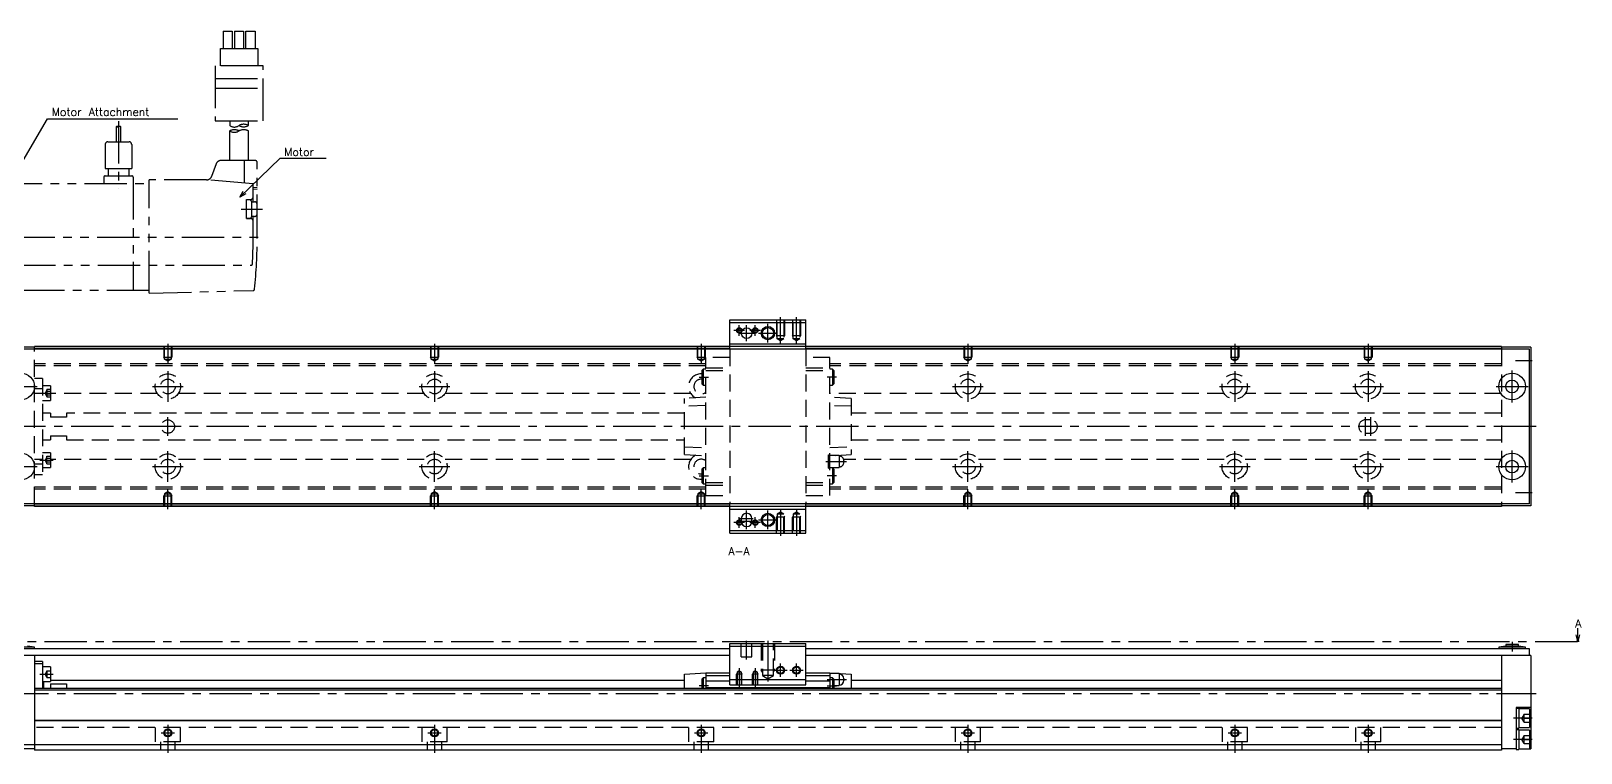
# Model space of a CAD drawing. Extents: x -2 to 875, y -8 to 279.
# Drawn here: x 293 to 875, y 9 to 279 of the extents above; entities that cross this region are included whole.
import ezdxf

# ---------------------------------------------------------------- set-up
doc = ezdxf.new("R2010")
doc.units = 0
doc.header["$LTSCALE"] = 0.5
for name, pattern in [('CENTER', [50.8, 31.75, -6.35, 6.35, -6.35]), ('DASHED', [19.05, 12.7, -6.35]), ('PHANTOM', [63.5, 31.75, -6.35, 6.35, -6.35, 6.35, -6.35])]:
    doc.linetypes.add(name, pattern=pattern)
for name, color, linetype in [('MSM_CENTER', 1, 'CENTER'), ('MSM_CONTINUOUS', 7, 'CONTINUOUS'), ('MSM_DASHED', 4, 'DASHED'), ('MSM_IMAGINARY', 6, 'PHANTOM'), ('MSM_NARROW', 5, 'CONTINUOUS'), ('MSM_PART_NUMBER', 7, 'CONTINUOUS')]:
    doc.layers.add(name, color=color, linetype=linetype)
doc.styles.get("Standard").update_dxf_attribs({"font": 'txt.shx', "height": 3, "bigfont": 'bigfont.shx'})

msp = doc.modelspace()

# ---------------------------------------------------------------- linework, layer by layer
at = {"layer": 'MSM_CENTER'}
for p, q in [((559.01, 165.3), (559.01, 169.3)), ((561.76, 163.3), (561.76, 169.3)), ((565.01, 165.3), (565.01, 169.3)), ((569.76, 162.8), (569.76, 169.8)), ((574.51, 162.39), (574.51, 172.3)), ((580.51, 162.39), (580.51, 172.3)), ((561.01, 167.3), (557.01, 167.3)), ((558.76, 166.3), (564.76, 166.3)), ((567.01, 167.3), (563.01, 167.3)), ((566.26, 166.3), (573.26, 166.3)), ((344.76, 162.3), (344.76, 154.79)), ((444.76, 162.3), (444.76, 154.79)), ((544.76, 162.3), (544.76, 154.79)), ((644.76, 162.3), (644.76, 154.79)), ((744.76, 162.3), (744.76, 154.79)), ((794.76, 162.3), (794.76, 154.79)), ((344.76, 152.05), (344.76, 140.55)), ((444.76, 152.05), (444.76, 140.55)), ((644.76, 152.05), (644.76, 140.55)), ((744.76, 152.05), (744.76, 140.55)), ((794.76, 152.05), (794.76, 140.55)), ((848.76, 140.3), (848.76, 152.3)), ((850.01, 156), (856.26, 156)), ((283.76, 146.3), (295.76, 146.3)), ((339.01, 146.3), (350.51, 146.3)), ((439.01, 146.3), (450.51, 146.3)), ((544.01, 149.8), (547.51, 149.8)), ((595.51, 149.8), (592.01, 149.8)), ((639.01, 146.3), (650.51, 146.3)), ((739.01, 146.3), (750.51, 146.3)), ((789.01, 146.3), (800.51, 146.3)), ((842.76, 146.3), (854.76, 146.3)), ((296.76, 143.85), (301.76, 143.85)), ((344.76, 127.8), (344.76, 134.8)), ((793.76, 127.8), (793.76, 134.8)), ((795.76, 127.8), (795.76, 134.8)), ((857.76, 131.3), (256.26, 131.3)), ((344.76, 110.55), (344.76, 122.05)), ((444.76, 110.55), (444.76, 122.05)), ((644.76, 110.55), (644.76, 122.05)), ((744.76, 110.55), (744.76, 122.05)), ((794.76, 110.55), (794.76, 122.05)), ((848.76, 110.3), (848.76, 122.3)), ((283.76, 116.3), (295.76, 116.3)), ((296.76, 118.74), (301.76, 118.74)), ((339.01, 116.3), (350.51, 116.3)), ((439.01, 116.3), (450.51, 116.3)), ((591.51, 118.2), (599.21, 118.2)), ((639.01, 116.3), (650.51, 116.3)), ((739.01, 116.3), (750.51, 116.3)), ((789.01, 116.3), (800.51, 116.3)), ((842.76, 116.3), (854.76, 116.3)), ((544.01, 112.8), (547.51, 112.8)), ((595.51, 112.8), (592.01, 112.8)), ((344.76, 100.3), (344.76, 107.81)), ((444.76, 100.3), (444.76, 107.81)), ((544.76, 100.3), (544.76, 107.81)), ((644.76, 100.3), (644.76, 107.81)), ((744.76, 100.3), (744.76, 107.81)), ((794.76, 100.3), (794.76, 107.81)), ((850.01, 106.6), (856.26, 106.6)), ((561.76, 92.8), (561.76, 99.8)), ((569.76, 92.8), (569.76, 99.8)), ((574.51, 100.21), (574.51, 90.3)), ((580.51, 100.21), (580.51, 90.3)), ((561.01, 95.3), (557.01, 95.3)), ((559.01, 93.3), (559.01, 97.3)), ((559.26, 96.8), (564.26, 96.8)), ((559.26, 95.8), (564.26, 95.8)), ((567.01, 95.3), (563.01, 95.3)), ((565.01, 93.3), (565.01, 97.3)), ((566.26, 96.3), (573.26, 96.3)), ((247.76, 50.8), (873.42, 50.8)), ((561.76, 44), (561.76, 51)), ((569.76, 51), (569.76, 35.81)), ((848.76, 50.6), (848.76, 47)), ((559.01, 40.76), (559.01, 33.5)), ((565.01, 40.76), (565.01, 33.5)), ((574.51, 37.5), (574.51, 42.5)), ((580.51, 37.5), (580.51, 42.5)), ((296.76, 38.55), (301.76, 38.55)), ((572.01, 40), (577.01, 40)), ((578.01, 40), (583.01, 40)), ((592.01, 36.5), (599.21, 36.5)), ((258.76, 31.3), (857.76, 31.3)), ((547.51, 34.1), (544.01, 34.1)), ((592.01, 34.1), (595.51, 34.1)), ((344.76, 19.5), (344.76, 9)), ((444.76, 19.5), (444.76, 9)), ((544.76, 19.5), (544.76, 9)), ((644.76, 19.5), (644.76, 9)), ((744.76, 19.5), (744.76, 9)), ((794.76, 19.5), (794.76, 9)), ((856.26, 22), (849.26, 22)), ((342.26, 16.5), (347.26, 16.5)), ((442.26, 16.5), (447.26, 16.5)), ((542.26, 16.5), (547.26, 16.5)), ((642.26, 16.5), (647.26, 16.5)), ((742.26, 16.5), (747.26, 16.5)), ((792.26, 16.5), (797.26, 16.5)), ((856.26, 14), (849.26, 14))]:
    msp.add_line(p, q, dxfattribs=at)
at = {"layer": 'MSM_CONTINUOUS'}
for p, q in [((555.51, 160.3), (555.51, 171.3)), ((555.51, 171.3), (584.01, 171.3)), ((555.51, 170.3), (584.01, 170.3)), ((584.01, 160.3), (584.01, 171.3)), ((294.76, 161), (279.76, 161)), ((855.26, 160.3), (283.26, 160.3)), ((294.76, 160.3), (294.76, 161.3)), ((844.76, 161.3), (294.76, 161.3)), ((555.51, 161.1), (294.76, 161.1)), ((555.51, 160.4), (294.76, 160.4)), ((555.51, 162.3), (584.01, 162.3)), ((844.76, 161.1), (584.01, 161.1)), ((844.76, 160.4), (584.01, 160.4)), ((844.76, 161.3), (844.76, 160.3)), ((855.76, 161), (844.76, 161)), ((855.26, 102.3), (855.26, 160.3)), ((855.76, 161), (855.76, 101.6)), ((294.76, 101.6), (279.76, 101.6)), ((855.26, 102.3), (283.26, 102.3)), ((294.76, 101.3), (294.76, 102.3)), ((555.51, 102.2), (294.76, 102.2)), ((555.51, 101.5), (294.76, 101.5)), ((844.76, 101.3), (294.76, 101.3)), ((555.51, 91.3), (555.51, 102.3)), ((555.51, 100.3), (584.01, 100.3)), ((584.01, 91.3), (584.01, 102.3)), ((844.76, 102.2), (584.01, 102.2)), ((844.76, 101.5), (584.01, 101.5)), ((844.76, 102.3), (844.76, 101.3)), ((855.76, 101.6), (844.76, 101.6)), ((559.76, 96.8), (559.76, 95.8)), ((563.76, 95.8), (563.76, 96.8)), ((555.51, 92.3), (584.01, 92.3)), ((555.51, 91.3), (584.01, 91.3)), ((873.42, 50.8), (872.75, 53.3)), ((873.42, 50.8), (873.42, 55.8)), ((874.09, 53.3), (873.42, 50.8)), ((555.51, 48), (283.26, 48)), ((294.76, 48.6), (284.76, 48.6)), ((294.76, 48.6), (292.16, 49)), ((294.76, 48), (294.76, 48.6)), ((555.51, 50), (584.01, 50)), ((555.51, 34.5), (555.51, 50)), ((555.51, 49), (584.01, 49)), ((584.01, 34.5), (584.01, 50)), ((855.26, 48), (584.01, 48)), ((846.36, 49), (843.76, 48.6)), ((843.76, 48.6), (843.76, 48)), ((853.76, 48.6), (843.76, 48.6)), ((846.36, 49.6), (846.36, 49)), ((851.16, 49.6), (846.36, 49.6)), ((851.16, 49), (846.36, 49)), ((851.16, 49), (851.16, 49.6)), ((853.76, 48.6), (851.16, 49)), ((853.76, 48), (853.76, 48.6)), ((855.26, 45.5), (855.26, 48)), ((873.92, 50.8), (872.92, 50.8)), ((555.51, 45.5), (282.76, 45.5)), ((294.76, 45.5), (294.76, 10)), ((297.76, 43.3), (294.76, 43.3)), ((297.76, 42.45), (294.76, 42.45)), ((297.76, 43.3), (297.76, 33.2)), ((300.76, 41.3), (297.76, 41.3)), ((300.76, 41.3), (300.76, 35.8)), ((855.76, 45.5), (584.01, 45.5)), ((844.76, 45.5), (844.76, 10)), ((855.76, 45.5), (855.76, 10.5)), ((297.76, 35.8), (300.76, 35.8)), ((298.26, 33.2), (298.26, 35.8)), ((300.76, 36.3), (538.51, 36.3)), ((300.76, 34.87), (306.76, 34.87)), ((300.76, 34.87), (300.76, 33.2)), ((306.76, 34.87), (306.76, 33.2)), ((538.51, 38.5), (546.51, 39)), ((538.51, 33.2), (538.51, 38.5)), ((545.51, 37.1), (545.01, 36.6)), ((545.01, 36.6), (545.01, 33.2)), ((546.51, 37.1), (545.51, 37.1)), ((545.51, 37.1), (545.51, 33.2)), ((546.51, 39), (555.51, 39)), ((546.51, 39), (546.51, 33.2)), ((546.51, 38), (555.51, 38)), ((546.51, 36), (555.51, 36)), ((555.51, 36.5), (584.01, 36.5)), ((584.01, 39), (593.01, 39)), ((584.01, 38), (593.01, 38)), ((584.01, 36), (593.01, 36)), ((593.01, 39), (601.01, 38.5)), ((593.01, 39), (593.01, 33.2)), ((596.46, 38.75), (593.01, 38.75)), ((594.01, 37.1), (593.01, 37.1)), ((594.51, 36.6), (594.01, 37.1)), ((594.01, 37.1), (594.01, 33.2)), ((594.51, 36.6), (594.51, 33.2)), ((596.46, 38.75), (596.46, 34.25)), ((598.21, 36.8), (598.21, 36.2)), ((601.01, 38.5), (601.01, 33.2)), ((601.01, 36.3), (844.76, 36.3)), ((844.76, 33.2), (294.76, 33.2)), ((844.76, 32.5), (294.76, 32.5)), ((546.51, 33.5), (593.01, 33.5)), ((555.51, 34.5), (584.01, 34.5)), ((594.51, 34.25), (596.46, 34.25)), ((855.76, 26), (850.26, 26)), ((850.26, 26), (850.26, 10.35)), ((851.26, 25.65), (850.26, 25.65)), ((851.26, 25.65), (851.26, 18.35)), ((855.26, 25.5), (851.26, 25.5)), ((855.26, 25.5), (855.26, 18.5)), ((844.76, 21.2), (294.76, 21.2)), ((844.76, 21), (294.76, 21)), ((850.26, 18.35), (851.26, 18.35)), ((851.26, 17.65), (850.26, 17.65)), ((851.26, 18.5), (855.26, 18.5)), ((851.26, 17.65), (851.26, 10.35)), ((855.26, 17.5), (851.26, 17.5)), ((855.26, 17.5), (855.26, 10.5)), ((844.76, 12), (285.26, 12)), ((294.76, 10.5), (285.26, 10.5)), ((844.76, 10), (294.76, 10)), ((850.26, 10.5), (844.76, 10.5)), ((850.26, 10.35), (851.26, 10.35)), ((851.26, 10.5), (855.76, 10.5))]:
    msp.add_line(p, q, dxfattribs=at)
for centre, radius in [((561.76, 166.3), 2), ((569.76, 166.3), 2.07), ((289.76, 146.3), 5), ((848.76, 146.3), 5), ((848.76, 146.3), 2.4), ((289.76, 116.3), 5), ((848.76, 116.3), 5), ((848.76, 116.3), 2.4), ((569.76, 96.3), 2.07), ((574.51, 40), 1.23), ((580.51, 40), 1.23), ((344.76, 16.5), 1.23), ((444.76, 16.5), 1.23), ((544.76, 16.5), 1.23), ((644.76, 16.5), 1.23), ((744.76, 16.5), 1.23), ((794.76, 16.5), 1.23)]:
    msp.add_circle(centre, radius, dxfattribs=at)
for centre, radius, start, end in [((561.76, 96.8), 2, 0, 180), ((561.76, 95.8), 2, 180, 0), ((596.46, 36.8), 1.75, 0, 90), ((596.46, 36.2), 1.75, 270, 0)]:
    msp.add_arc(centre, radius, start, end, dxfattribs=at)
at = {"layer": 'MSM_DASHED'}
for p, q in [((573.01, 171.3), (573.01, 165.3)), ((573.28, 164.1), (573.28, 171.3)), ((575.74, 171.3), (575.74, 164.1)), ((576.01, 171.3), (576.01, 165.3)), ((579.01, 171.3), (579.01, 165.3)), ((579.28, 164.1), (579.28, 171.3)), ((581.74, 171.3), (581.74, 164.1)), ((582.01, 171.3), (582.01, 165.3)), ((576.01, 165.3), (573.01, 165.3)), ((573.28, 164.83), (573.01, 165.3)), ((575.74, 164.1), (573.28, 164.1)), ((574.51, 163.39), (573.28, 164.1)), ((575.74, 164.1), (574.51, 163.39)), ((575.74, 164.83), (576.01, 165.3)), ((582.01, 165.3), (579.01, 165.3)), ((579.28, 164.83), (579.01, 165.3)), ((581.74, 164.1), (579.28, 164.1)), ((580.51, 163.39), (579.28, 164.1)), ((581.74, 164.1), (580.51, 163.39)), ((581.74, 164.83), (582.01, 165.3)), ((294.76, 102.3), (294.76, 160.3)), ((343.26, 161.3), (343.26, 157.3)), ((343.53, 156.83), (343.26, 157.3)), ((343.26, 157.3), (346.26, 157.3)), ((343.53, 156.5), (343.53, 161.3)), ((345.99, 161.3), (345.99, 156.5)), ((345.99, 156.83), (346.26, 157.3)), ((346.26, 161.3), (346.26, 157.3)), ((443.26, 161.3), (443.26, 157.3)), ((443.53, 156.83), (443.26, 157.3)), ((443.26, 157.3), (446.26, 157.3)), ((443.53, 156.5), (443.53, 161.3)), ((445.99, 161.3), (445.99, 156.5)), ((445.99, 156.83), (446.26, 157.3)), ((446.26, 161.3), (446.26, 157.3)), ((543.26, 161.3), (543.26, 157.3)), ((543.53, 156.83), (543.26, 157.3)), ((543.26, 157.3), (546.26, 157.3)), ((543.53, 156.5), (543.53, 161.3)), ((545.99, 161.3), (545.99, 156.5)), ((546.2, 157.2), (546.26, 157.3)), ((546.26, 161.3), (546.26, 157.3)), ((555.51, 157.2), (546.51, 157.2)), ((546.51, 105.4), (546.51, 157.2)), ((555.51, 160.3), (555.51, 102.3)), ((584.01, 160.3), (584.01, 102.3)), ((593.01, 157.2), (584.01, 157.2)), ((593.01, 105.4), (593.01, 157.2)), ((643.26, 161.3), (643.26, 157.3)), ((643.53, 156.83), (643.26, 157.3)), ((643.26, 157.3), (646.26, 157.3)), ((643.53, 156.5), (643.53, 161.3)), ((645.99, 161.3), (645.99, 156.5)), ((645.99, 156.83), (646.26, 157.3)), ((646.26, 161.3), (646.26, 157.3)), ((743.26, 161.3), (743.26, 157.3)), ((743.53, 156.83), (743.26, 157.3)), ((743.26, 157.3), (746.26, 157.3)), ((743.53, 156.5), (743.53, 161.3)), ((745.99, 161.3), (745.99, 156.5)), ((745.99, 156.83), (746.26, 157.3)), ((746.26, 161.3), (746.26, 157.3)), ((793.26, 161.3), (793.26, 157.3)), ((793.53, 156.83), (793.26, 157.3)), ((793.26, 157.3), (796.26, 157.3)), ((793.53, 156.5), (793.53, 161.3)), ((795.99, 161.3), (795.99, 156.5)), ((795.99, 156.83), (796.26, 157.3)), ((796.26, 161.3), (796.26, 157.3)), ((844.76, 160.3), (844.76, 102.3)), ((546.51, 154.75), (294.76, 154.75)), ((546.51, 154.05), (294.76, 154.05)), ((343.53, 156.5), (345.99, 156.5)), ((344.76, 155.79), (343.53, 156.5)), ((345.99, 156.5), (344.76, 155.79)), ((443.53, 156.5), (445.99, 156.5)), ((444.76, 155.79), (443.53, 156.5)), ((445.99, 156.5), (444.76, 155.79)), ((543.53, 156.5), (545.99, 156.5)), ((544.76, 155.79), (543.53, 156.5)), ((545.99, 156.5), (544.76, 155.79)), ((545.51, 152.8), (545.01, 152.3)), ((545.01, 152.3), (545.01, 147.3)), ((545.51, 152.8), (545.51, 146.8)), ((546.51, 152.8), (545.51, 152.8)), ((545.99, 156.83), (546.01, 156.87)), ((546.51, 153.25), (555.51, 153.25)), ((546.51, 152.25), (555.51, 152.25)), ((584.01, 153.25), (593.01, 153.25)), ((584.01, 152.25), (593.01, 152.25)), ((844.76, 154.75), (593.01, 154.75)), ((844.76, 154.05), (593.01, 154.05)), ((594.01, 152.8), (593.01, 152.8)), ((594.01, 152.8), (594.01, 146.8)), ((594.51, 152.3), (594.01, 152.8)), ((594.51, 152.3), (594.51, 147.3)), ((643.53, 156.5), (645.99, 156.5)), ((644.76, 155.79), (643.53, 156.5)), ((645.99, 156.5), (644.76, 155.79)), ((743.53, 156.5), (745.99, 156.5)), ((744.76, 155.79), (743.53, 156.5)), ((745.99, 156.5), (744.76, 155.79)), ((793.53, 156.5), (795.99, 156.5)), ((794.76, 155.79), (793.53, 156.5)), ((795.99, 156.5), (794.76, 155.79)), ((297.76, 149.3), (294.76, 149.3)), ((297.76, 145.43), (294.76, 145.43)), ((297.76, 149.3), (297.76, 113.3)), ((300.76, 146.6), (297.76, 146.6)), ((299.46, 145.3), (300.76, 145.3)), ((299.46, 145.3), (299.46, 142.41)), ((300.76, 146.6), (300.76, 141.1)), ((545.01, 147.3), (545.51, 146.8)), ((545.51, 146.8), (546.51, 146.8)), ((593.01, 146.8), (594.01, 146.8)), ((594.01, 146.8), (594.51, 147.3)), ((297.76, 143.68), (294.76, 143.68)), ((297.76, 141.1), (300.76, 141.1)), ((299.46, 145.1), (298.74, 143.85)), ((299.46, 142.6), (298.74, 143.85)), ((299.46, 144.58), (300.76, 144.58)), ((299.46, 143.13), (300.76, 143.13)), ((299.46, 142.41), (300.76, 142.41)), ((340.81, 143.66), (300.76, 143.66)), ((440.81, 143.66), (348.71, 143.66)), ((540.81, 143.66), (448.71, 143.66)), ((546.51, 142.3), (538.51, 141.77)), ((538.51, 120.83), (538.51, 141.77)), ((640.81, 143.66), (593.01, 143.66)), ((601.01, 141.77), (593.01, 142.3)), ((601.01, 141.77), (601.01, 120.83)), ((740.81, 143.66), (648.71, 143.66)), ((790.81, 143.66), (748.71, 143.66)), ((844.76, 143.66), (798.71, 143.66)), ((300.76, 136.3), (297.76, 136.3)), ((300.76, 136.3), (300.76, 134.8)), ((306.76, 134.8), (300.76, 134.8)), ((306.76, 136.3), (306.76, 134.8)), ((538.51, 136.3), (306.76, 136.3)), ((546.51, 139.16), (538.51, 138.9)), ((601.01, 138.9), (593.01, 139.16)), ((844.76, 136.3), (601.01, 136.3)), ((795.76, 133.8), (793.76, 133.8)), ((793.76, 128.8), (795.76, 128.8)), ((297.76, 126.3), (300.76, 126.3)), ((300.76, 127.8), (306.76, 127.8)), ((300.76, 127.8), (300.76, 126.3)), ((306.76, 127.8), (306.76, 126.3)), ((306.76, 126.3), (538.51, 126.3)), ((538.51, 123.7), (546.51, 123.44)), ((593.01, 123.44), (601.01, 123.7)), ((601.01, 126.3), (844.76, 126.3)), ((297.76, 118.92), (294.76, 118.92)), ((297.76, 117.17), (294.76, 117.17)), ((300.76, 121.49), (297.76, 121.49)), ((299.46, 119.99), (298.74, 118.74)), ((299.46, 117.49), (298.74, 118.74)), ((299.46, 120.19), (300.76, 120.19)), ((299.46, 117.3), (299.46, 120.19)), ((299.46, 119.47), (300.76, 119.47)), ((299.46, 118.02), (300.76, 118.02)), ((299.46, 117.3), (300.76, 117.3)), ((300.76, 121.49), (300.76, 115.99)), ((340.81, 118.94), (300.76, 118.94)), ((440.81, 118.94), (348.71, 118.94)), ((540.81, 118.94), (448.71, 118.94)), ((538.51, 120.83), (546.51, 120.3)), ((592.51, 120.7), (593.01, 120.7)), ((592.51, 115.7), (592.51, 120.7)), ((593.01, 119.7), (592.51, 119.7)), ((592.51, 116.7), (593.01, 116.7)), ((596.46, 120.45), (593.01, 120.45)), ((595.27, 120.45), (601.01, 120.83)), ((596.46, 120.45), (596.46, 115.95)), ((640.81, 118.94), (598.15, 118.94)), ((598.21, 118.5), (598.21, 117.9)), ((740.81, 118.94), (648.71, 118.94)), ((790.81, 118.94), (748.71, 118.94)), ((844.76, 118.94), (798.71, 118.94)), ((294.76, 113.3), (297.76, 113.3)), ((297.76, 115.99), (300.76, 115.99)), ((545.51, 115.8), (545.01, 115.3)), ((545.01, 115.3), (545.01, 110.3)), ((545.51, 115.8), (545.51, 109.8)), ((546.51, 115.8), (545.51, 115.8)), ((592.51, 115.7), (593.01, 115.7)), ((593.01, 115.95), (596.46, 115.95)), ((594.01, 115.8), (593.01, 115.8)), ((594.51, 115.3), (594.01, 115.8)), ((594.01, 115.8), (594.01, 109.8)), ((594.51, 115.3), (594.51, 110.3)), ((546.51, 108.55), (294.76, 108.55)), ((546.51, 107.85), (294.76, 107.85)), ((343.53, 105.77), (343.26, 105.3)), ((343.26, 101.3), (343.26, 105.3)), ((343.26, 105.3), (346.26, 105.3)), ((344.76, 106.81), (343.53, 106.1)), ((343.53, 106.1), (343.53, 101.3)), ((343.53, 106.1), (345.99, 106.1)), ((345.99, 106.1), (344.76, 106.81)), ((345.99, 101.3), (345.99, 106.1)), ((345.99, 105.77), (346.26, 105.3)), ((346.26, 101.3), (346.26, 105.3)), ((443.53, 105.77), (443.26, 105.3)), ((443.26, 101.3), (443.26, 105.3)), ((443.26, 105.3), (446.26, 105.3)), ((444.76, 106.81), (443.53, 106.1)), ((443.53, 106.1), (443.53, 101.3)), ((443.53, 106.1), (445.99, 106.1)), ((445.99, 106.1), (444.76, 106.81)), ((445.99, 101.3), (445.99, 106.1)), ((445.99, 105.77), (446.26, 105.3)), ((446.26, 101.3), (446.26, 105.3)), ((543.53, 105.77), (543.26, 105.3)), ((543.26, 101.3), (543.26, 105.3)), ((543.26, 105.3), (546.26, 105.3)), ((544.76, 106.81), (543.53, 106.1)), ((543.53, 106.1), (543.53, 101.3)), ((543.53, 106.1), (545.99, 106.1)), ((545.99, 106.1), (544.76, 106.81)), ((545.01, 110.3), (545.51, 109.8)), ((545.51, 109.8), (546.51, 109.8)), ((545.99, 101.3), (545.99, 106.1)), ((545.99, 105.77), (546.01, 105.73)), ((546.2, 105.4), (546.26, 105.3)), ((546.26, 101.3), (546.26, 105.3)), ((546.51, 110.35), (555.51, 110.35)), ((546.51, 109.35), (555.51, 109.35)), ((546.51, 105.4), (555.51, 105.4)), ((584.01, 110.35), (593.01, 110.35)), ((584.01, 109.35), (593.01, 109.35)), ((584.01, 105.4), (593.01, 105.4)), ((593.01, 109.8), (594.01, 109.8)), ((844.76, 108.55), (593.01, 108.55)), ((844.76, 107.85), (593.01, 107.85)), ((594.01, 109.8), (594.51, 110.3)), ((643.53, 105.77), (643.26, 105.3)), ((643.26, 101.3), (643.26, 105.3)), ((643.26, 105.3), (646.26, 105.3)), ((644.76, 106.81), (643.53, 106.1)), ((643.53, 106.1), (643.53, 101.3)), ((643.53, 106.1), (645.99, 106.1)), ((645.99, 106.1), (644.76, 106.81)), ((645.99, 101.3), (645.99, 106.1)), ((645.99, 105.77), (646.26, 105.3)), ((646.26, 101.3), (646.26, 105.3)), ((743.53, 105.77), (743.26, 105.3)), ((743.26, 101.3), (743.26, 105.3)), ((743.26, 105.3), (746.26, 105.3)), ((744.76, 106.81), (743.53, 106.1)), ((743.53, 106.1), (743.53, 101.3)), ((743.53, 106.1), (745.99, 106.1)), ((745.99, 106.1), (744.76, 106.81)), ((745.99, 101.3), (745.99, 106.1)), ((745.99, 105.77), (746.26, 105.3)), ((746.26, 101.3), (746.26, 105.3)), ((793.53, 105.77), (793.26, 105.3)), ((793.26, 101.3), (793.26, 105.3)), ((793.26, 105.3), (796.26, 105.3)), ((794.76, 106.81), (793.53, 106.1)), ((793.53, 106.1), (793.53, 101.3)), ((793.53, 106.1), (795.99, 106.1)), ((795.99, 106.1), (794.76, 106.81)), ((795.99, 101.3), (795.99, 106.1)), ((795.99, 105.77), (796.26, 105.3)), ((796.26, 101.3), (796.26, 105.3)), ((574.51, 99.21), (573.28, 98.5)), ((575.74, 98.5), (574.51, 99.21)), ((580.51, 99.21), (579.28, 98.5)), ((581.74, 98.5), (580.51, 99.21)), ((573.28, 97.77), (573.01, 97.3)), ((576.01, 97.3), (573.01, 97.3)), ((573.01, 91.3), (573.01, 97.3)), ((573.28, 98.5), (573.28, 91.3)), ((575.74, 98.5), (573.28, 98.5)), ((575.74, 91.3), (575.74, 98.5)), ((575.74, 97.77), (576.01, 97.3)), ((576.01, 91.3), (576.01, 97.3)), ((579.28, 97.77), (579.01, 97.3)), ((582.01, 97.3), (579.01, 97.3)), ((579.01, 91.3), (579.01, 97.3)), ((579.28, 98.5), (579.28, 91.3)), ((581.74, 98.5), (579.28, 98.5)), ((581.74, 91.3), (581.74, 98.5)), ((581.74, 97.77), (582.01, 97.3)), ((582.01, 91.3), (582.01, 97.3)), ((559.76, 45), (559.76, 50)), ((563.76, 45), (563.76, 50)), ((567.26, 50), (567.26, 40)), ((567.69, 50), (567.69, 38)), ((571.83, 38), (571.83, 50)), ((572.26, 50), (572.26, 40)), ((559.76, 45), (563.76, 45)), ((299.46, 39.8), (298.74, 38.55)), ((299.46, 37.3), (298.74, 38.55)), ((299.46, 39.8), (300.76, 39.8)), ((299.46, 39.8), (299.46, 37.3)), ((299.46, 38.55), (300.76, 38.55)), ((299.46, 37.3), (300.76, 37.3)), ((558.23, 38.87), (558.01, 38.5)), ((560.01, 38.5), (558.01, 38.5)), ((558.01, 34.5), (558.01, 38.5)), ((559.01, 39.76), (558.23, 39.31)), ((559.79, 39.31), (558.23, 39.31)), ((558.23, 39.31), (558.23, 34.5)), ((559.79, 39.31), (559.01, 39.76)), ((559.79, 34.5), (559.79, 39.31)), ((559.79, 38.87), (560.01, 38.5)), ((560.01, 34.5), (560.01, 38.5)), ((564.23, 38.87), (564.01, 38.5)), ((566.01, 38.5), (564.01, 38.5)), ((564.01, 34.5), (564.01, 38.5)), ((565.01, 39.76), (564.23, 39.31)), ((565.79, 39.31), (564.23, 39.31)), ((564.23, 39.31), (564.23, 34.5)), ((565.79, 39.31), (565.01, 39.76)), ((565.79, 34.5), (565.79, 39.31)), ((565.79, 38.87), (566.01, 38.5)), ((566.01, 34.5), (566.01, 38.5)), ((572.26, 40), (567.26, 40)), ((567.69, 39.25), (567.26, 40)), ((571.83, 38), (567.69, 38)), ((567.69, 38), (569.76, 36.81)), ((569.76, 36.81), (571.83, 38)), ((571.83, 39.25), (572.26, 40)), ((853.26, 23.5), (852.4, 22)), ((853.26, 20.5), (853.26, 23.5)), ((853.26, 23.5), (855.26, 23.5)), ((844.76, 18.5), (294.76, 18.5)), ((340.01, 18.5), (340.01, 13.2)), ((349.51, 13.2), (349.51, 18.5)), ((440.01, 18.5), (440.01, 13.2)), ((449.51, 13.2), (449.51, 18.5)), ((540.01, 18.5), (540.01, 13.2)), ((549.51, 13.2), (549.51, 18.5)), ((640.01, 18.5), (640.01, 13.2)), ((649.51, 13.2), (649.51, 18.5)), ((740.01, 18.5), (740.01, 13.2)), ((749.51, 13.2), (749.51, 18.5)), ((790.01, 18.5), (790.01, 13.2)), ((799.51, 13.2), (799.51, 18.5)), ((853.26, 20.5), (852.4, 22)), ((853.26, 22), (855.26, 22)), ((853.26, 20.5), (855.26, 20.5)), ((349.51, 13.2), (340.01, 13.2)), ((342.01, 13.2), (342.01, 10)), ((347.51, 10), (347.51, 13.2)), ((449.51, 13.2), (440.01, 13.2)), ((442.01, 13.2), (442.01, 10)), ((447.51, 10), (447.51, 13.2)), ((549.51, 13.2), (540.01, 13.2)), ((542.01, 13.2), (542.01, 10)), ((547.51, 10), (547.51, 13.2)), ((649.51, 13.2), (640.01, 13.2)), ((642.01, 13.2), (642.01, 10)), ((647.51, 10), (647.51, 13.2)), ((749.51, 13.2), (740.01, 13.2)), ((742.01, 13.2), (742.01, 10)), ((747.51, 10), (747.51, 13.2)), ((799.51, 13.2), (790.01, 13.2)), ((792.01, 13.2), (792.01, 10)), ((797.51, 10), (797.51, 13.2)), ((853.26, 15.5), (852.4, 14)), ((853.26, 12.5), (852.4, 14)), ((853.26, 12.5), (853.26, 15.5)), ((853.26, 15.5), (855.26, 15.5)), ((853.26, 14), (855.26, 14)), ((853.26, 12.5), (855.26, 12.5))]:
    msp.add_line(p, q, dxfattribs=at)
for centre, radius in [((559.01, 167.3), 1), ((559.01, 167.3), 0.784), ((565.01, 167.3), 1), ((565.01, 167.3), 0.784), ((344.76, 146.3), 4.75), ((344.76, 146.3), 2.75), ((444.76, 146.3), 4.75), ((444.76, 146.3), 2.75), ((644.76, 146.3), 4.75), ((644.76, 146.3), 2.75), ((744.76, 146.3), 4.75), ((744.76, 146.3), 2.75), ((794.76, 146.3), 4.75), ((794.76, 146.3), 2.75), ((344.76, 131.3), 2.5), ((344.76, 116.3), 4.75), ((344.76, 116.3), 2.75), ((444.76, 116.3), 4.75), ((444.76, 116.3), 2.75), ((644.76, 116.3), 4.75), ((644.76, 116.3), 2.75), ((744.76, 116.3), 4.75), ((744.76, 116.3), 2.75), ((794.76, 116.3), 4.75), ((794.76, 116.3), 2.75), ((559.01, 95.3), 1), ((559.01, 95.3), 0.784), ((565.01, 95.3), 1), ((565.01, 95.3), 0.784)]:
    msp.add_circle(centre, radius, dxfattribs=at)
for centre, radius, start, end in [((544.76, 146.3), 4.75, 86.98304, 243.64511), ((544.76, 146.3), 2.75, 84.78409, 309.5212), ((793.76, 131.3), 2.5, 90, 270), ((795.76, 131.3), 2.5, 270, 90), ((544.76, 116.3), 4.75, 116.35489, 273.01696), ((544.76, 116.3), 2.75, 50.4788, 275.21591), ((596.46, 118.5), 1.75, 0, 90), ((596.46, 117.9), 1.75, 270, 0)]:
    msp.add_arc(centre, radius, start, end, dxfattribs=at)
at = {"layer": 'MSM_IMAGINARY'}
for p, q in [((365.46, 279.48), (365.46, 272.98)), ((365.46, 279.48), (368.86, 279.48)), ((368.86, 279.48), (368.86, 272.98)), ((369.76, 279.48), (373.16, 279.48)), ((369.76, 279.48), (369.76, 272.98)), ((373.16, 279.48), (373.16, 272.98)), ((374.06, 279.48), (377.46, 279.48)), ((374.06, 272.98), (374.06, 279.48)), ((377.46, 279.48), (377.46, 272.98)), ((364.46, 272.98), (378.46, 272.98)), ((364.46, 266.48), (364.46, 272.98)), ((378.46, 272.98), (378.46, 266.48)), ((380.46, 266.48), (362.46, 266.48)), ((362.46, 266.48), (362.46, 245.86)), ((362.46, 261.63), (380.46, 261.63)), ((380.46, 245.86), (380.46, 266.48)), ((362.46, 258.03), (380.46, 258.03)), ((326.26, 245.75), (326.26, 220.3)), ((362.46, 245.86), (380.46, 245.86)), ((367.96, 245.86), (367.96, 244.07)), ((374.96, 244.07), (374.96, 245.86)), ((325.41, 243.64), (325.41, 238)), ((327.11, 238), (327.11, 243.64)), ((367.96, 231), (367.96, 242.04)), ((374.96, 231), (374.96, 242.04)), ((321.31, 237), (321.31, 228)), ((322.31, 238), (330.21, 238)), ((331.21, 237), (331.21, 228)), ((321.31, 228), (331.21, 228)), ((322.36, 228), (322.36, 225.2)), ((330.16, 228), (330.16, 225.2)), ((362.88, 229.68), (361.18, 225.02)), ((377.46, 231), (364.76, 231)), ((373.46, 222.46), (373.46, 231)), ((378.26, 202.3), (378.26, 230.2)), ((281.76, 222.3), (337.76, 222.3)), ((320.76, 224.7), (320.76, 222.3)), ((321.26, 225.2), (331.26, 225.2)), ((331.76, 224.7), (331.76, 182.3)), ((337.76, 181.3), (337.76, 223.7)), ((359.3, 223.7), (337.76, 223.7)), ((376.76, 222.17), (359.3, 223.7)), ((376.76, 215.53), (376.76, 222.17)), ((378.26, 220.76), (376.76, 220.89)), ((374.26, 216.38), (375.76, 216.38)), ((374.26, 209.18), (374.26, 216.38)), ((375.26, 216.28), (374.26, 216.28)), ((376.23, 215.53), (377.26, 215.53)), ((376.26, 210.28), (376.26, 215.28)), ((378.26, 220.06), (376.76, 220.19)), ((372.26, 212.78), (380.26, 212.78)), ((374.26, 209.28), (375.26, 209.28)), ((377.26, 210.03), (376.26, 210.03)), ((376.76, 202.3), (376.76, 210.03)), ((375.76, 209.18), (374.26, 209.18)), ((254.76, 202.3), (380.26, 202.3)), ((286.76, 191.73), (376, 191.73)), ((337.76, 182.3), (281.76, 182.3)), ((337.76, 181.3), (376.82, 182.29))]:
    msp.add_line(p, q, dxfattribs=at)
for centre, radius, start, end in [((373.21, 241.04), 3.5, 60.00144, 120.00143), ((325.84, 242.9), 0.85, 60.00095, 119.99903), ((325.84, 244.37), 0.85, 240.00098, 299.99903), ((326.69, 242.9), 0.85, 59.99866, 119.99903), ((369.71, 239.01), 3.5, 60.00144, 120.13194), ((369.71, 245.07), 3.5, 239.87096, 300.00002), ((369.71, 246.51), 3, 234.31321, 305.6839), ((373.21, 247.1), 3.5, 240.00146, 300.00146), ((373.21, 239.01), 3.5, 60.06374, 119.99999), ((322.31, 237), 1, 90, 180), ((330.21, 237), 1, 359.99999, 90), ((364.76, 229), 2, 90, 160), ((377.46, 230.2), 0.8, 359.99999, 90), ((321.26, 224.7), 0.5, 90, 180), ((331.26, 224.7), 0.5, 359.99999, 90), ((359.3, 225.7), 2, 270, 340), ((375.26, 215.28), 1, 359.99998, 90.00003), ((375.76, 217.38), 1, 270, 0.00001), ((377.26, 214.53), 1, 359.99998, 90.00003), ((375.26, 210.28), 1, 269.99998, 359.99996), ((377.26, 211.03), 1, 269.99998, 359.99996), ((375.76, 208.18), 1, 1.70941, 90.00002), ((178.26, 202.3), 198.5, 357.08357, 0.00001), ((178.26, 202.3), 200, 354.38737, 0.00001), ((376, 192.23), 0.5, 270, 357.08357), ((376.8, 182.79), 0.5, 271.45031, 354.38737)]:
    msp.add_arc(centre, radius, start, end, dxfattribs=at)
at = {"layer": 'MSM_NARROW'}
for centre, radius in [((569.76, 166.3), 2.5), ((569.76, 96.3), 2.5), ((574.51, 40), 1.5), ((580.51, 40), 1.5), ((344.76, 16.5), 1.5), ((444.76, 16.5), 1.5), ((544.76, 16.5), 1.5), ((644.76, 16.5), 1.5), ((744.76, 16.5), 1.5), ((794.76, 16.5), 1.5)]:
    msp.add_circle(centre, radius, dxfattribs=at)
at = {"layer": 'MSM_PART_NUMBER'}
for p, q in [((280.7, 214.29), (299.66, 246.54)), ((299.66, 246.54), (348.5, 246.54)), ((371.72, 217.28), (386.86, 231.83)), ((386.86, 231.83), (404.17, 231.83)), ((371.72, 217.28), (373.06, 219.49)), ((373.99, 218.52), (371.72, 217.28))]:
    msp.add_line(p, q, dxfattribs=at)

# ---------------------------------------------------------------- texts
for s, p in [('Motor Attachment', (301.22, 247.69)), ('Motor', (388.38, 232.69)), ('A-A', (554.93, 83.1)), ('A', (872.42, 56.05))]:
    msp.add_text(s, height=3, dxfattribs=at).set_placement(p)

doc.saveas('drawing.dxf')
